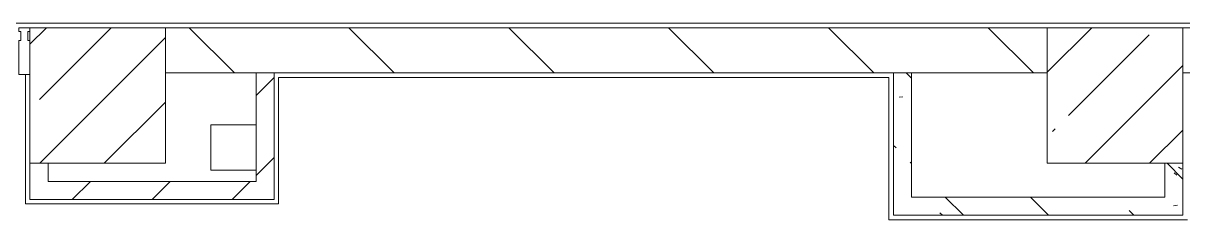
# Model space of a CAD drawing. Header units: millimetres. Extents: x 1322 to 199238, y -8553 to 29000.
# Drawn here: x 79858 to 84988, y 7050 to 7920 of the extents above; entities that cross this region are included whole.
import ezdxf

# ---------------------------------------------------------------- set-up
doc = ezdxf.new("R2010")
doc.units = ezdxf.units.MM
doc.layers.add('A-FLOR-2', color=7, linetype='Continuous', lineweight=5, true_color=0xaaaaaa)
doc.layers.add('I-WALL-5', color=7, linetype='Continuous', lineweight=5, true_color=0x787878)
for name, color, linetype, lineweight in [('A-GLAZ-CWMG-2', 7, 'Continuous', 5), ('A-WALL', 7, 'Continuous', 9), ('I-WALL-3', 7, 'Continuous', 5), ('S-COLS-1', 7, 'Continuous', 5)]:
    doc.layers.add(name, color=color, linetype=linetype, lineweight=lineweight)
pattern_1 = [(45, (72227.77, 0), (-176.7767, 176.7767), [])]
pattern_2 = [(135, (72227.77, 0), (-377.17, -377.17), [533.4, -88.9, 17.78, -88.9]), (135, (72227.77, 376.94), (-377.17, -377.17), []), (50, (72227.77, 0), (637.645, -55.787), [66.675, -733.425]), (355, (72227.8, 0), (-123.35, 668.7), [53.34, -586.74]), (100.451, (72280.9, -4.65), (514.3, 612.908), [56.665, -623.315]), (46.184, (72227.8, 177.8), (948.776, -147.15), [100.01, -1100.137]), (96.636, (72306.8, 165.5), (830.91, 865.997), [85, -934.973]), (351.184, (72227.8, 177.8), (830.92, 865.99), [80.01, -880.11]), (21, (72316.67, 133.35), (530.65, -357.928), [66.675, -733.425]), (326, (72316.7, 133.35), (216.308, 644.658), [53.34, -586.74]), (71.451, (72360.9, 103.5), (746.96, 286.724), [56.665, -623.315]), (37.5, (72227.77, 0), (10.8105, 295.9426), [16.764, -562.864, 16.764, -578.866, -588.962]), (37.5, (72227.77, 0), (10.8105, 295.9426), [-1175.258, 16.764, -572.198]), (7.5, (72227.77, 0), (233.869, 350.632), [16.764, -322.834, 16.764, -549.529, -224.472]), (7.5, (72227.77, 0), (233.869, 350.632), [-905.891, 16.764, -207.708]), (327.5, (72029.52, 0), (474.568, -20.0513), [16.764, -205.486, 16.764, -676.656, -920.115]), (327.5, (72029.52, 0), (474.568, -20.0513), [-915.67, 16.764, -903.351]), (317.5, (71940.62, 0), (518.452, 88.993), [16.764, -272.161, 16.764, -443.738, -653.415]), (317.5, (71940.62, 0), (518.452, 88.993), [-749.427, 16.764, -636.65])]

# ---------------------------------------------------------------- blocks, each defined once
blk = doc.blocks.new('BSC_Колонна _Прямоугольная - 600х600-V239-1_10_3_птичка')
at = {"layer": 'S-COLS-1'}
h = blk.add_hatch(dxfattribs=at)
h.set_pattern_fill('FP_150', color=256, style=0, pattern_type=2)
h.set_pattern_definition([(45, (-7960, -7600), (-285.123, 285.123), []), (45, (-7674.88, -7600), (-285.123, 285.123), [504.031, -100.806, 16.764, -84.042])])
h.paths.add_polyline_path([(68.5, -300), (300, -300), (300, 300), (-300, 300), (-300, -300)])
for p, q in [((300, 300), (-300, 300)), ((-300, 300), (-300, -300)), ((300, -300), (300, 300)), ((-300, -300), (300, -300))]:
    blk.add_line(p, q, dxfattribs=at)
blk = doc.blocks.new('BSC_Колонна _Прямоугольная - 600х600-20441433-1_10_3_птичка')
at = {"layer": 'S-COLS-1'}
h = blk.add_hatch(dxfattribs=at)
h.set_pattern_fill('FP_162', color=256, style=0, pattern_type=2)
h.set_pattern_definition([(45, (-12460, -7600), (-285.123, 285.123), []), (45, (-12174.88, -7600), (-285.123, 285.123), [504.031, -100.806, 16.764, -84.042])])
h.paths.add_polyline_path([(-300, -300), (300, -300), (300, 300), (-300, 300), (-300, -164.8)])
for p, q in [((300, 300), (-300, 300)), ((-300, 300), (-300, -300)), ((300, -300), (300, 300)), ((-300, -300), (300, -300))]:
    blk.add_line(p, q, dxfattribs=at)
blk = doc.blocks.new('Прямоугольный импост - Импост структурный с накладкой - 190мм-32633541-1_10_3_птичка')
at = {"layer": 'A-GLAZ-CWMG-2'}
for p, q in [((0, 17), (-50, 17)), ((-50, 17), (-50, 0)), ((-50, 0), (-40, 0)), ((-40, 0), (-40, -40)), ((-10, -40), (-10, 0)), ((-10, 0), (0, 0)), ((-40, -40), (-50, -40)), ((-50, -40), (-50, -190)), ((0, -40), (-10, -40)), ((-50, -190), (0, -190))]:
    blk.add_line(p, q, dxfattribs=at)

msp = doc.modelspace()

# ---------------------------------------------------------------- hatches: boundary and pattern name
at = {"layer": 'I-WALL-3'}
h = msp.add_hatch(dxfattribs=at)
h.set_pattern_fill('FP_66', color=256, style=0, pattern_type=2)
h.set_pattern_definition([(135, (72227.77, 0), (-353.553, -353.553), [])])
h.paths.add_polyline_path([(80946.9, 7700), (84387.8, 7700), (84387.8, 7900), (80487.8, 7900), (80487.8, 7700), (80887.8, 7700)])
h = msp.add_hatch(dxfattribs=at)
h.set_pattern_fill('FP_78', color=256, style=0, pattern_type=2)
h.set_pattern_definition(pattern_1)
h.paths.add_polyline_path([(80967.8, 7140), (80967.8, 7700), (80887.8, 7700), (80887.8, 7140)])
h = msp.add_hatch(dxfattribs=at)
h.set_pattern_fill('FP_78', color=256, style=0, pattern_type=2)
h.set_pattern_definition(pattern_1)
h.paths.add_polyline_path([(80515.1, 7140), (80887.8, 7140), (80887.8, 7220), (79887.8, 7220), (79887.8, 7140), (80507.5, 7140)])
at = {"layer": 'I-WALL-5'}
h = msp.add_hatch(dxfattribs=at)
h.set_pattern_fill('FP_65', color=256, style=0, pattern_type=2)
h.set_pattern_definition(pattern_2)
h.paths.add_polyline_path([(83707.8, 7150), (83787.8, 7150), (83787.8, 7700), (83707.8, 7700), (83707.8, 7271.5)])
h = msp.add_hatch(dxfattribs=at)
h.set_pattern_fill('FP_65', color=256, style=0, pattern_type=2)
h.set_pattern_definition(pattern_2)
h.paths.add_polyline_path([(84987.8, 7070), (84987.8, 7300), (84907.8, 7300), (84907.8, 7070)])
h = msp.add_hatch(dxfattribs=at)
h.set_pattern_fill('FP_65', color=256, style=0, pattern_type=2)
h.set_pattern_definition(pattern_2)
h.paths.add_polyline_path([(84092.7, 7070), (84907.8, 7070), (84907.8, 7150), (83707.8, 7150), (83707.8, 7070)])

# ---------------------------------------------------------------- linework, layer by layer
at = {"layer": 'A-FLOR-2'}
for p, q in [((75221, 7920), (87967.8, 7920)), ((79867.8, 7120), (79867.8, 7693)), ((83687.8, 7680), (80987.8, 7680)), ((80987.8, 7680), (80987.8, 7120)), ((83687.8, 7050), (83687.8, 7680)), ((80687.8, 7470), (80887.8, 7470)), ((80687.8, 7270), (80687.8, 7470)), ((80887.8, 7270), (80687.8, 7270)), ((80987.8, 7120), (79867.8, 7120)), ((85007.8, 7050), (83687.8, 7050))]:
    msp.add_line(p, q, dxfattribs=at)
at = {"layer": 'A-WALL'}
for p, q in [((80967.8, 7700), (80887.8, 7700)), ((83787.8, 7700), (83707.8, 7700))]:
    msp.add_line(p, q, dxfattribs=at)
at = {"layer": 'I-WALL-3'}
for p, q in [((84387.8, 7900), (80487.8, 7900)), ((85052.8, 7900), (84987.8, 7900)), ((80487.8, 7700), (80887.8, 7700)), ((80887.8, 7700), (80887.8, 7220)), ((80967.8, 7140), (80967.8, 7700)), ((80967.8, 7700), (83707.8, 7700)), ((83707.8, 7700), (83707.8, 7070)), ((83787.8, 7700), (84387.8, 7700)), ((83787.8, 7150), (83787.8, 7700)), ((84987.8, 7700), (85052.8, 7700)), ((79887.8, 7300), (79887.8, 7140)), ((79967.8, 7220), (79967.8, 7300)), ((84907.8, 7300), (84907.8, 7150)), ((84987.8, 7070), (84987.8, 7300)), ((80887.8, 7220), (79967.8, 7220)), ((79887.8, 7140), (80967.8, 7140)), ((84907.8, 7150), (83787.8, 7150)), ((83707.8, 7070), (84987.8, 7070))]:
    msp.add_line(p, q, dxfattribs=at)

# ---------------------------------------------------------------- block references
at = {"layer": 'A-GLAZ-CWMG-2'}
msp.add_blockref('Прямоугольный импост - Импост структурный с накладкой - 190мм-32633541-1_10_3_птичка', (79887.8, 7883), dxfattribs=at)
at = {"layer": 'S-COLS-1'}
for name, p in [('BSC_Колонна _Прямоугольная - 600х600-V239-1_10_3_птичка', (80187.8, 7600)), ('BSC_Колонна _Прямоугольная - 600х600-20441433-1_10_3_птичка', (84687.8, 7600))]:
    msp.add_blockref(name, p, dxfattribs=at)

doc.saveas('drawing.dxf')
